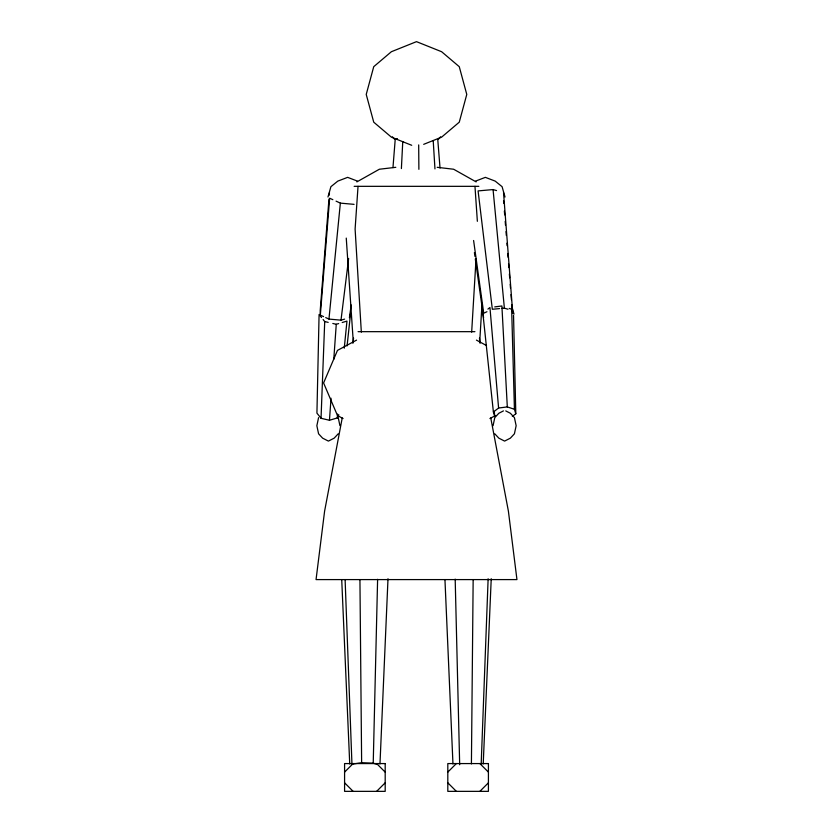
<?xml version="1.0" encoding="UTF-8"?>
<svg xmlns="http://www.w3.org/2000/svg" width="833" height="833" viewBox="0 0 833 833"><rect width="100%" height="100%" fill="white"/><g stroke="black" fill="none" stroke-linecap="round" stroke-linejoin="round"><path stroke-width="1.25" d="M471.416 763.903L473.154 579.799M376.578 764.205L373.226 763.184L377.609 579.32M512.722 312.864L503.528 192.59M481.193 763.799L488.128 578.768M338.833 414.761L337.261 417.937L329.462 420.269L321.038 418.281L324.714 321.559L323.11 319.539M471.665 332.148L476.049 258.709M379.983 763.934L388.001 578.737M483.213 763.934L491.231 578.737M479.683 342.478L481.932 305.086M401.391 168.568L402.766 141.527M358.034 186.332L355.108 229.075L361.335 332.148M329.462 420.269L331.024 398.216M333.783 359.304L336.261 324.287L338.646 323.579M328.962 199.066L320.205 310.605L320.341 315.113L323.579 316.602M329.274 195.182L329.472 192.59M320.341 315.113L329.649 198.202L332.856 199.681M392.968 167.579L395.238 139.101L397.445 138.694M344.602 319.122L340.999 320.164L328.962 319.081L340.353 203.127L336.074 201.149M337.261 417.937L337.657 414.063M344.248 348.204L346.965 321.09L342.207 322.517M347.08 345.924L350.537 313.843L349.516 315.915M340.999 320.164L348.642 258.459M352.89 343.279L353.556 338.115M349.412 317.737L351.214 304.951M342.228 417.947L324.599 511.191L316.051 579.591L516.949 579.591L508.401 511.191L490.772 417.947M318.581 417.625L316.852 425.715L318.581 433.806L322.631 438.158L328.4 441.094L334.168 438.158L338.219 433.806M493.063 425.715L494.781 417.625L498.832 413.262L503.444 410.908M327.973 197.015L330.909 186.686L337.802 181.115L347.632 177.356L357.461 181.115M438.21 139.434L440.636 136.81M344.581 772.118L353.13 763.569M376.641 791.35L385.19 782.801M447.81 772.118L456.359 763.569M479.87 791.35L488.419 782.801M487.919 309.074L489.95 307.523L498.592 408.035L493.396 412.002L494.771 416.49L494.24 411.367M512.347 416.417L515.804 413.772L513.544 315.374M356.857 181.896L379.369 169.234L395.81 167.318M356.566 340.114L337.469 350.401L323.589 382.961L337.469 415.521L343.081 418.551M489.919 418.551L495.531 415.521M486.951 311.729L483.723 313.218L473.602 240.498M423.685 144.338L441.636 137.133L459.264 122.18L466.772 94.431L459.264 66.682L441.636 51.729L416.5 41.65L391.364 51.729L373.736 66.682L366.228 94.431L373.736 122.18L391.364 137.133L411.71 145.296M475.539 181.115L485.368 177.356L495.198 181.115L502.091 186.686L505.027 197.015M373.226 763.184L361.637 762.736L351.953 764.153L345.112 579.685M494.729 306.898L501.893 305.971L507.307 406.91L514.43 409.284L515.804 413.772M498.592 408.035L507.307 406.91M496.551 190.58L493.063 189.57L478.09 190.913L492.334 309.262L499.561 308.606M501.966 308.397L504.381 308.179L507.984 309.22M354.15 186.332L478.85 186.332M358.075 331.669L474.925 331.669M340.353 203.127L354.077 204.356M437.19 167.318L453.631 169.234L476.143 181.896M324.714 321.559L328.181 322.371M332.804 323.464L336.261 324.287M509.223 308.418L511.66 309.23L512.795 312.916M325.724 317.592L328.962 319.081M505.756 410.908L510.369 413.262L514.419 417.625L516.148 425.715L514.419 433.806L510.369 438.158L504.6 441.094L498.832 438.158L494.781 433.806M476.434 340.114L486.545 345.56M479.87 763.569L488.419 772.118M447.81 782.801L456.359 791.35M376.641 763.569L385.19 772.118M344.581 782.801L353.13 791.35M392.364 136.81L394.79 139.434M321.496 317.519L319.081 314.499L316.925 413.126L321.038 418.281M511.983 307.044L514.003 314.166M338.219 417.625L339.937 425.715M474.404 252.566L474.945 256.397M475.31 258.959L483.588 317.737M479.444 338.115L480.11 343.279M482.838 312.958L493.396 412.002M493.063 189.57L504.381 308.179M503.559 200.774L503.757 203.335M504.371 211.051L504.683 214.904M505.194 221.328L505.496 225.181M506.006 231.605L506.318 235.458M506.933 243.174L507.13 245.735M507.745 253.451L508.057 257.303M508.567 263.728L508.869 267.58M509.38 274.005L509.692 277.858M510.202 284.282L510.504 288.135M511.025 294.559L511.431 299.703M511.837 304.836L512.243 309.98M437.762 139.528L440.032 168.047M346.257 238.092L353.317 342.478M474.966 186.332L477.361 221.307M433.202 140.548L434.961 168.901M444.957 579.706L452.965 764.007M341.728 579.706L349.735 764.007M511.66 309.23L514.43 409.284M455.182 579.112L459.681 764.756M359.939 579.935L361.637 762.736M418.687 144.911L418.884 169.328M385.19 763.569L344.581 763.569L344.581 791.35L385.19 791.35L385.19 763.569M488.419 763.569L447.81 763.569L447.81 791.35L488.419 791.35L488.419 763.569"/></g></svg>
